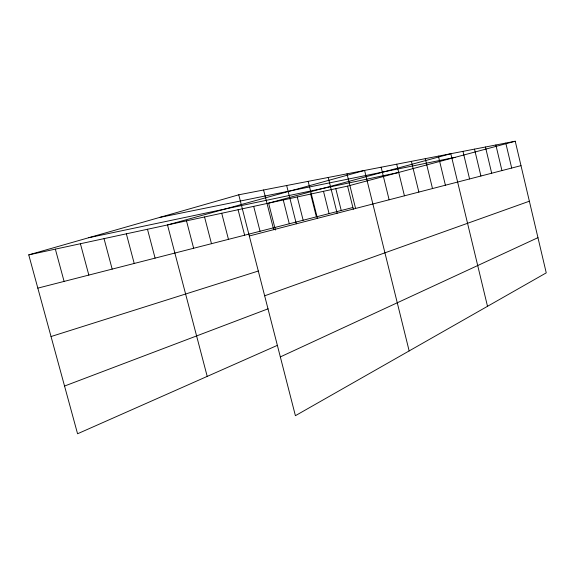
<?xml version="1.0" encoding="UTF-8"?>
<svg xmlns="http://www.w3.org/2000/svg" width="575" height="575" viewBox="0 0 575 575"><rect width="100%" height="100%" fill="white"/><g stroke="black" fill="none" stroke-linecap="round" stroke-linejoin="round"><path stroke-width="0.86" d="M280.327 356.91L537.956 237.662M277.438 345.323L77.567 433.766L28.75 254.869L238.754 194.803L515.243 141.234L546.25 272.866L295.406 415.689L238.754 194.803M64.544 386.048L268.079 308.818M264.658 295.809L529.374 201.207M51.031 336.54L258.383 271.012M28.75 254.869L347.58 186.113L515.243 141.234M249.313 235.98L520.993 165.643M37.828 288.132L352.892 207.503M88.687 237.727L398.245 172.55M159.397 217.501L455.041 157.349M55.351 249.133L64.098 281.412M80.407 243.728L88.837 275.08M104.032 238.632L112.168 269.107M126.356 233.824L134.219 263.465M147.48 229.267L155.092 258.125M207.208 376.395L167.498 224.947L364.586 170.423L409.156 350.923M204.549 216.955L211.478 243.692M186.494 220.85L193.638 248.256M221.72 213.253L228.455 239.351M253.69 206.36L260.058 231.258M238.086 209.724L244.634 235.211M275.432 230.029L268.597 203.147L450.822 153.719L487.507 306.31M263.587 189.994L273.693 229.669M297.268 196.959L303.14 220.232M286.659 185.524L296.341 223.804M283.259 199.985L289.283 223.783M323.495 191.303L329.072 213.598M308.15 181.362L317.436 218.342M310.665 194.07L316.387 216.847M335.793 188.65L341.234 210.486M328.21 177.474L337.137 213.239M346.984 173.837L355.58 208.466M347.58 186.113L353.323 209.235M381.132 167.217L389.124 199.784M411.384 161.359L418.866 192.079M396.7 164.206L404.433 195.816M425.256 158.671L432.501 188.55M438.387 156.127L445.402 185.215M474.497 149.133L480.916 176.015M462.968 151.362L469.581 178.954M505.784 143.067L511.692 168.051M495.866 144.993L501.932 170.574M485.451 147.006L491.683 173.226"/></g></svg>
